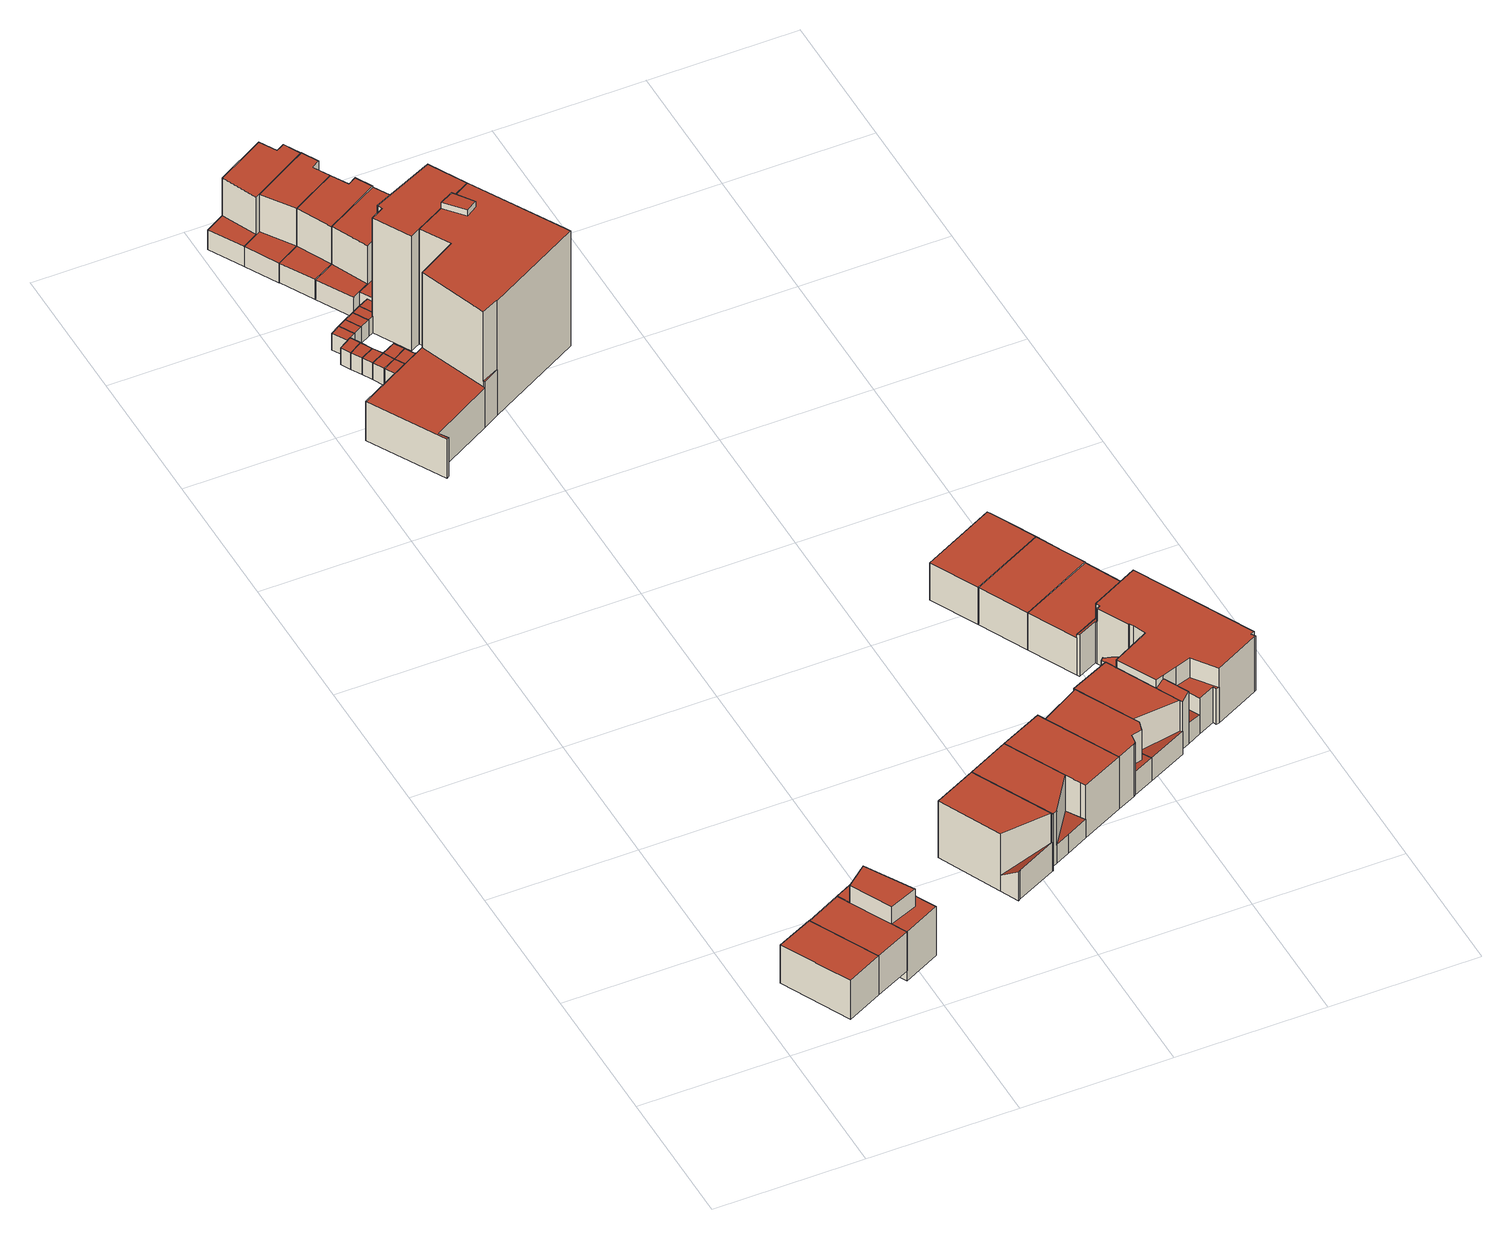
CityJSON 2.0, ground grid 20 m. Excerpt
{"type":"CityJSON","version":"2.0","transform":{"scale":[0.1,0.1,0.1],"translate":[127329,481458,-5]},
"CityObjects":{
"building1":{"type":"Building","attributes":{"b3_dak_type":"multiple horizontal","b3_h_dak_50p":3.63,"b3_h_dak_70p":3.67,"b3_h_dak_max":3.88,"b3_h_dak_min":-2.33,"b3_h_maaiveld":-2.42,"b3_kas_warenhuis":false,"b3_mutatie_ahn3_ahn4":false,"b3_reconstructie_onvolledig":false,"b3_rmse_lod12":0.805,"b3_rmse_lod13":0.805,"b3_rmse_lod22":0.791,"b3_val3dity_lod12":"[]","b3_val3dity_lod13":"[]","b3_val3dity_lod22":"[]","b3_volume_lod12":336.66,"b3_volume_lod13":336.66,"b3_volume_lod22":335.29,"geconstateerd":false,"oorspronkelijkbouwjaar":2007,"status":"Pand in gebruik"},"children":["building1-1"]},
"building1-1":{"type":"BuildingPart","parents":["building1"],"geometry":[{"type":"Solid","lod":"2.2","boundaries":[[[[0,1,2,3]],[[4,1,0,5]],[[6,2,1,4]],[[5,0,3,7]],[[7,3,2,6]],[[7,6,4,5]]]],"semantics":{"surfaces":[{"type":"GroundSurface"},{"type":"WallSurface","on_footprint_edge":true},{"type":"RoofSurface"}],"values":[[0,1,1,1,1,2]]}}]},
"building2":{"type":"Building","attributes":{"b3_dak_type":"multiple horizontal","b3_h_dak_50p":3.65,"b3_h_dak_70p":3.68,"b3_h_dak_max":6.61,"b3_h_dak_min":3.41,"b3_h_maaiveld":-2.43,"b3_kas_warenhuis":false,"b3_mutatie_ahn3_ahn4":false,"b3_reconstructie_onvolledig":false,"b3_rmse_lod12":0.596,"b3_rmse_lod13":0.596,"b3_rmse_lod22":0.6,"b3_val3dity_lod12":"[]","b3_val3dity_lod13":"[]","b3_val3dity_lod22":"[]","b3_volume_lod12":336.49,"b3_volume_lod13":336.49,"b3_volume_lod22":334.8,"geconstateerd":false,"oorspronkelijkbouwjaar":2007,"status":"Pand in gebruik"},"children":["building2-1"]},
"building2-1":{"type":"BuildingPart","parents":["building2"],"geometry":[{"type":"Solid","lod":"2.2","boundaries":[[[[1,8,9,2]],[[10,8,1,11]],[[12,9,8,10]],[[11,1,2,6]],[[6,2,9,12]],[[6,12,10,11]]]],"semantics":{"surfaces":[{"type":"GroundSurface"},{"type":"WallSurface","on_footprint_edge":true},{"type":"RoofSurface"}],"values":[[0,1,1,1,1,2]]}}]},
"building3":{"type":"Building","attributes":{"b3_dak_type":"multiple horizontal","b3_h_dak_50p":6.31,"b3_h_dak_70p":6.35,"b3_h_dak_max":6.6,"b3_h_dak_min":3.41,"b3_h_maaiveld":-4.02,"b3_kas_warenhuis":false,"b3_mutatie_ahn3_ahn4":false,"b3_reconstructie_onvolledig":false,"b3_rmse_lod12":1.86,"b3_rmse_lod13":1.86,"b3_rmse_lod22":0.0788,"b3_val3dity_lod12":"[]","b3_val3dity_lod13":"[]","b3_val3dity_lod22":"[]","b3_volume_lod12":599.26,"b3_volume_lod13":599.26,"b3_volume_lod22":514.57,"geconstateerd":false,"oorspronkelijkbouwjaar":2007,"status":"Pand in gebruik"},"children":["building3-1"]},
"building3-1":{"type":"BuildingPart","parents":["building3"],"geometry":[{"type":"Solid","lod":"2.2","boundaries":[[[[13,14,15,16,17,18,19]],[[20,19,18,21]],[[10,17,16,22]],[[23,24,22,25]],[[21,18,17,10]],[[12,14,13,26]],[[26,13,19,20]],[[27,15,14,12]],[[28,27,29,30]],[[25,22,16,15,27,28]],[[30,29,24,23]],[[30,23,25,28]],[[24,29,27,12,26,20,21,10,22]]]],"semantics":{"surfaces":[{"type":"GroundSurface"},{"type":"WallSurface","on_footprint_edge":true},{"type":"WallSurface","on_footprint_edge":false},{"type":"RoofSurface"}],"values":[[0,1,1,2,1,1,1,1,2,1,2,3,3]]}}]},
"building4":{"type":"Building","attributes":{"b3_dak_type":"slanted","b3_h_dak_50p":4.99,"b3_h_dak_70p":5.01,"b3_h_dak_max":5.5,"b3_h_dak_min":-0.46,"b3_h_maaiveld":-3.94,"b3_kas_warenhuis":false,"b3_mutatie_ahn3_ahn4":false,"b3_reconstructie_onvolledig":false,"b3_rmse_lod12":1.08,"b3_rmse_lod13":1.08,"b3_rmse_lod22":0.38,"b3_val3dity_lod12":"[]","b3_val3dity_lod13":"[]","b3_val3dity_lod22":"[]","b3_volume_lod12":692.48,"b3_volume_lod13":692.39,"b3_volume_lod22":641.88,"geconstateerd":false,"oorspronkelijkbouwjaar":2004,"status":"Pand in gebruik"},"children":["building4-1"]},
"building4-1":{"type":"BuildingPart","parents":["building4"],"geometry":[{"type":"Solid","lod":"2.2","boundaries":[[[[31,32,33,34,35,36,37]],[[38,31,37,39]],[[40,33,32,41]],[[42,43,41,44]],[[39,37,36,45]],[[45,36,35,46,47]],[[48,34,33,40]],[[46,35,34,48]],[[47,46,43,42]],[[44,41,32,31,38]],[[43,46,48,40,41]],[[44,38,39,45,47,42]]]],"semantics":{"surfaces":[{"type":"GroundSurface"},{"type":"WallSurface","on_footprint_edge":true},{"type":"WallSurface","on_footprint_edge":false},{"type":"RoofSurface"}],"values":[[0,1,1,2,1,1,1,1,2,1,3,3]]}}]},
"building5":{"type":"Building","attributes":{"b3_dak_type":"multiple horizontal","b3_h_dak_50p":0.2,"b3_h_dak_70p":0.22,"b3_h_dak_max":0.28,"b3_h_dak_min":0.16,"b3_h_maaiveld":-2.4,"b3_kas_warenhuis":false,"b3_mutatie_ahn3_ahn4":false,"b3_reconstructie_onvolledig":false,"b3_rmse_lod12":0.0307,"b3_rmse_lod13":0.0307,"b3_rmse_lod22":0.0278,"b3_val3dity_lod12":"[]","b3_val3dity_lod13":"[]","b3_val3dity_lod22":"[]","b3_volume_lod12":8.34,"b3_volume_lod13":8.34,"b3_volume_lod22":8.3,"geconstateerd":false,"oorspronkelijkbouwjaar":2006,"status":"Pand in gebruik"},"children":["building5-1"]},
"building5-1":{"type":"BuildingPart","parents":["building5"],"geometry":[{"type":"Solid","lod":"2.2","boundaries":[[[[49,50,51,52]],[[53,50,49,54]],[[55,51,50,53]],[[54,49,52,56]],[[56,52,51,55]],[[56,55,53,54]]]],"semantics":{"surfaces":[{"type":"GroundSurface"},{"type":"WallSurface","on_footprint_edge":true},{"type":"RoofSurface"}],"values":[[0,1,1,1,1,2]]}}]},
"building6":{"type":"Building","attributes":{"b3_dak_type":"multiple horizontal","b3_h_dak_50p":0.19,"b3_h_dak_70p":0.21,"b3_h_dak_max":0.28,"b3_h_dak_min":0.14,"b3_h_maaiveld":-2.4,"b3_kas_warenhuis":false,"b3_mutatie_ahn3_ahn4":false,"b3_reconstructie_onvolledig":false,"b3_rmse_lod12":0.0347,"b3_rmse_lod13":0.0347,"b3_rmse_lod22":0.0327,"b3_val3dity_lod12":"[]","b3_val3dity_lod13":"[]","b3_val3dity_lod22":"[]","b3_volume_lod12":8.99,"b3_volume_lod13":8.99,"b3_volume_lod22":8.98,"geconstateerd":false,"oorspronkelijkbouwjaar":2006,"status":"Pand in gebruik"},"children":["building6-1"]},
"building6-1":{"type":"BuildingPart","parents":["building6"],"geometry":[{"type":"Solid","lod":"2.2","boundaries":[[[[52,51,57,58]],[[55,51,52,56]],[[59,57,51,55]],[[56,52,58,60]],[[60,58,57,59]],[[60,59,55,56]]]],"semantics":{"surfaces":[{"type":"GroundSurface"},{"type":"WallSurface","on_footprint_edge":true},{"type":"RoofSurface"}],"values":[[0,1,1,1,1,2]]}}]},
"building7":{"type":"Building","attributes":{"b3_dak_type":"multiple horizontal","b3_h_dak_50p":0.2,"b3_h_dak_70p":0.22,"b3_h_dak_max":0.27,"b3_h_dak_min":0.16,"b3_h_maaiveld":-2.4,"b3_kas_warenhuis":false,"b3_mutatie_ahn3_ahn4":false,"b3_reconstructie_onvolledig":false,"b3_rmse_lod12":0.0287,"b3_rmse_lod13":0.0287,"b3_rmse_lod22":0.0275,"b3_val3dity_lod12":"[]","b3_val3dity_lod13":"[]","b3_val3dity_lod22":"[]","b3_volume_lod12":8.38,"b3_volume_lod13":8.38,"b3_volume_lod22":8.36,"geconstateerd":false,"oorspronkelijkbouwjaar":2006,"status":"Pand in gebruik"},"children":["building7-1"]},
"building7-1":{"type":"BuildingPart","parents":["building7"],"geometry":[{"type":"Solid","lod":"2.2","boundaries":[[[[61,58,57,62]],[[60,58,61,63]],[[63,61,62,64]],[[59,57,58,60]],[[64,62,57,59]],[[64,59,60,63]]]],"semantics":{"surfaces":[{"type":"GroundSurface"},{"type":"WallSurface","on_footprint_edge":true},{"type":"RoofSurface"}],"values":[[0,1,1,1,1,2]]}}]},
"building8":{"type":"Building","attributes":{"b3_dak_type":"multiple horizontal","b3_h_dak_50p":0.19,"b3_h_dak_70p":0.2,"b3_h_dak_max":0.26,"b3_h_dak_min":0.14,"b3_h_maaiveld":-2.43,"b3_kas_warenhuis":false,"b3_mutatie_ahn3_ahn4":false,"b3_reconstructie_onvolledig":false,"b3_rmse_lod12":0.028,"b3_rmse_lod13":0.028,"b3_rmse_lod22":0.0252,"b3_val3dity_lod12":"[]","b3_val3dity_lod13":"[]","b3_val3dity_lod22":"[]","b3_volume_lod12":8.72,"b3_volume_lod13":8.72,"b3_volume_lod22":8.7,"geconstateerd":false,"oorspronkelijkbouwjaar":2006,"status":"Pand in gebruik"},"children":["building8-1"]},
"building8-1":{"type":"BuildingPart","parents":["building8"],"geometry":[{"type":"Solid","lod":"2.2","boundaries":[[[[65,66,67,68]],[[69,66,65,70]],[[71,67,66,69]],[[70,65,68,72]],[[72,68,67,71]],[[72,71,69,70]]]],"semantics":{"surfaces":[{"type":"GroundSurface"},{"type":"WallSurface","on_footprint_edge":true},{"type":"RoofSurface"}],"values":[[0,1,1,1,1,2]]}}]},
"building9":{"type":"Building","attributes":{"b3_dak_type":"multiple horizontal","b3_h_dak_50p":0.2,"b3_h_dak_70p":0.21,"b3_h_dak_max":0.27,"b3_h_dak_min":0.13,"b3_h_maaiveld":-2.37,"b3_kas_warenhuis":false,"b3_mutatie_ahn3_ahn4":false,"b3_reconstructie_onvolledig":false,"b3_rmse_lod12":0.0226,"b3_rmse_lod13":0.0226,"b3_rmse_lod22":0.0219,"b3_val3dity_lod12":"[]","b3_val3dity_lod13":"[]","b3_val3dity_lod22":"[]","b3_volume_lod12":9.1,"b3_volume_lod13":9.1,"b3_volume_lod22":9.08,"geconstateerd":false,"oorspronkelijkbouwjaar":2006,"status":"Pand in gebruik"},"children":["building9-1"]},
"building9-1":{"type":"BuildingPart","parents":["building9"],"geometry":[{"type":"Solid","lod":"2.2","boundaries":[[[[61,62,73,74]],[[64,62,61,63]],[[75,73,62,64]],[[63,61,74,76]],[[76,74,73,75]],[[76,75,64,63]]]],"semantics":{"surfaces":[{"type":"GroundSurface"},{"type":"WallSurface","on_footprint_edge":true},{"type":"RoofSurface"}],"values":[[0,1,1,1,1,2]]}}]},
"building10":{"type":"Building","attributes":{"b3_dak_type":"multiple horizontal","b3_h_dak_50p":0.2,"b3_h_dak_70p":0.21,"b3_h_dak_max":0.27,"b3_h_dak_min":0.14,"b3_h_maaiveld":-2.36,"b3_kas_warenhuis":false,"b3_mutatie_ahn3_ahn4":false,"b3_reconstructie_onvolledig":false,"b3_rmse_lod12":0.03,"b3_rmse_lod13":0.03,"b3_rmse_lod22":0.0235,"b3_val3dity_lod12":"[]","b3_val3dity_lod13":"[]","b3_val3dity_lod22":"[]","b3_volume_lod12":9.01,"b3_volume_lod13":9.01,"b3_volume_lod22":9.01,"geconstateerd":false,"oorspronkelijkbouwjaar":2006,"status":"Pand in gebruik"},"children":["building10-1"]},
"building10-1":{"type":"BuildingPart","parents":["building10"],"geometry":[{"type":"Solid","lod":"2.2","boundaries":[[[[74,73,77,78]],[[75,73,74,76]],[[79,77,73,75]],[[76,74,78,80]],[[80,78,77,79]],[[80,79,75,76]]]],"semantics":{"surfaces":[{"type":"GroundSurface"},{"type":"WallSurface","on_footprint_edge":true},{"type":"RoofSurface"}],"values":[[0,1,1,1,1,2]]}}]},
"building11":{"type":"Building","attributes":{"b3_dak_type":"multiple horizontal","b3_h_dak_50p":0.19,"b3_h_dak_70p":0.2,"b3_h_dak_max":0.28,"b3_h_dak_min":0.14,"b3_h_maaiveld":-2.44,"b3_kas_warenhuis":false,"b3_mutatie_ahn3_ahn4":false,"b3_reconstructie_onvolledig":false,"b3_rmse_lod12":0.0287,"b3_rmse_lod13":0.0287,"b3_rmse_lod22":0.0265,"b3_val3dity_lod12":"[]","b3_val3dity_lod13":"[]","b3_val3dity_lod22":"[]","b3_volume_lod12":8.66,"b3_volume_lod13":8.66,"b3_volume_lod22":8.64,"geconstateerd":false,"oorspronkelijkbouwjaar":2006,"status":"Pand in gebruik"},"children":["building11-1"]},
"building11-1":{"type":"BuildingPart","parents":["building11"],"geometry":[{"type":"Solid","lod":"2.2","boundaries":[[[[81,67,66,82]],[[71,67,81,83]],[[83,81,82,84]],[[69,66,67,71]],[[84,82,66,69]],[[84,69,71,83]]]],"semantics":{"surfaces":[{"type":"GroundSurface"},{"type":"WallSurface","on_footprint_edge":true},{"type":"RoofSurface"}],"values":[[0,1,1,1,1,2]]}}]},
"building12":{"type":"Building","attributes":{"b3_dak_type":"slanted","b3_h_dak_50p":4.99,"b3_h_dak_70p":5.01,"b3_h_dak_max":5.53,"b3_h_dak_min":-3.4,"b3_h_maaiveld":-3.21,"b3_kas_warenhuis":false,"b3_mutatie_ahn3_ahn4":false,"b3_reconstructie_onvolledig":false,"b3_rmse_lod12":1.65,"b3_rmse_lod13":1.64,"b3_rmse_lod22":0.996,"b3_val3dity_lod12":"[]","b3_val3dity_lod13":"[]","b3_val3dity_lod22":"[]","b3_volume_lod12":622.36,"b3_volume_lod13":622.14,"b3_volume_lod22":576.29,"geconstateerd":false,"oorspronkelijkbouwjaar":2004,"status":"Pand in gebruik"},"children":["building12-1"]},
"building12-1":{"type":"BuildingPart","parents":["building12"],"geometry":[{"type":"Solid","lod":"2.2","boundaries":[[[[85,86,87,88,89,90,91]],[[92,93,87,86,94]],[[95,88,87,93]],[[39,85,91,38]],[[38,91,90,96,97]],[[97,96,93,92]],[[96,90,89,98]],[[94,86,85,39]],[[98,89,88,95]],[[94,39,38,97,92]],[[98,95,93,96]]]],"semantics":{"surfaces":[{"type":"GroundSurface"},{"type":"WallSurface","on_footprint_edge":true},{"type":"WallSurface","on_footprint_edge":false},{"type":"RoofSurface"}],"values":[[0,1,1,1,1,2,1,1,1,3,3]]}}]},
"building13":{"type":"Building","attributes":{"b3_dak_type":"multiple horizontal","b3_h_dak_50p":0.19,"b3_h_dak_70p":0.2,"b3_h_dak_max":0.28,"b3_h_dak_min":0.14,"b3_h_maaiveld":-2.37,"b3_kas_warenhuis":false,"b3_mutatie_ahn3_ahn4":false,"b3_reconstructie_onvolledig":false,"b3_rmse_lod12":0.0266,"b3_rmse_lod13":0.0266,"b3_rmse_lod22":0.024,"b3_val3dity_lod12":"[]","b3_val3dity_lod13":"[]","b3_val3dity_lod22":"[]","b3_volume_lod12":9.01,"b3_volume_lod13":9.01,"b3_volume_lod22":8.99,"geconstateerd":false,"oorspronkelijkbouwjaar":2006,"status":"Pand in gebruik"},"children":["building13-1"]},
"building13-1":{"type":"BuildingPart","parents":["building13"],"geometry":[{"type":"Solid","lod":"2.2","boundaries":[[[[99,73,62,100]],[[75,73,99,101]],[[101,99,100,102]],[[64,62,73,75]],[[102,100,62,64]],[[102,64,75,101]]]],"semantics":{"surfaces":[{"type":"GroundSurface"},{"type":"WallSurface","on_footprint_edge":true},{"type":"RoofSurface"}],"values":[[0,1,1,1,1,2]]}}]},
"building14":{"type":"Building","attributes":{"b3_dak_type":"multiple horizontal","b3_h_dak_50p":0.19,"b3_h_dak_70p":0.21,"b3_h_dak_max":0.27,"b3_h_dak_min":0.15,"b3_h_maaiveld":-2.36,"b3_kas_warenhuis":false,"b3_mutatie_ahn3_ahn4":false,"b3_reconstructie_onvolledig":false,"b3_rmse_lod12":0.0295,"b3_rmse_lod13":0.0295,"b3_rmse_lod22":0.0226,"b3_val3dity_lod12":"[]","b3_val3dity_lod13":"[]","b3_val3dity_lod22":"[]","b3_volume_lod12":9.24,"b3_volume_lod13":9.24,"b3_volume_lod22":9.22,"geconstateerd":false,"oorspronkelijkbouwjaar":2006,"status":"Pand in gebruik"},"children":["building14-1"]},
"building14-1":{"type":"BuildingPart","parents":["building14"],"geometry":[{"type":"Solid","lod":"2.2","boundaries":[[[[73,99,103,77]],[[101,99,73,75]],[[104,103,99,101]],[[75,73,77,79]],[[79,77,103,104]],[[79,104,101,75]]]],"semantics":{"surfaces":[{"type":"GroundSurface"},{"type":"WallSurface","on_footprint_edge":true},{"type":"RoofSurface"}],"values":[[0,1,1,1,1,2]]}}]},
"building15":{"type":"Building","attributes":{"b3_dak_type":"multiple horizontal","b3_h_dak_50p":0.19,"b3_h_dak_70p":0.2,"b3_h_dak_max":0.27,"b3_h_dak_min":0.14,"b3_h_maaiveld":-2.43,"b3_kas_warenhuis":false,"b3_mutatie_ahn3_ahn4":false,"b3_reconstructie_onvolledig":false,"b3_rmse_lod12":0.0276,"b3_rmse_lod13":0.0276,"b3_rmse_lod22":0.0264,"b3_val3dity_lod12":"[]","b3_val3dity_lod13":"[]","b3_val3dity_lod22":"[]","b3_volume_lod12":8.74,"b3_volume_lod13":8.74,"b3_volume_lod22":8.74,"geconstateerd":false,"oorspronkelijkbouwjaar":2006,"status":"Pand in gebruik"},"children":["building15-1"]},
"building15-1":{"type":"BuildingPart","parents":["building15"],"geometry":[{"type":"Solid","lod":"2.2","boundaries":[[[[105,81,82,106]],[[83,81,105,107]],[[107,105,106,108]],[[84,82,81,83]],[[108,106,82,84]],[[108,84,83,107]]]],"semantics":{"surfaces":[{"type":"GroundSurface"},{"type":"WallSurface","on_footprint_edge":true},{"type":"RoofSurface"}],"values":[[0,1,1,1,1,2]]}}]},
"building16":{"type":"Building","attributes":{"b3_dak_type":"multiple horizontal","b3_h_dak_50p":0.19,"b3_h_dak_70p":0.2,"b3_h_dak_max":0.29,"b3_h_dak_min":0.13,"b3_h_maaiveld":-2.43,"b3_kas_warenhuis":false,"b3_mutatie_ahn3_ahn4":false,"b3_reconstructie_onvolledig":false,"b3_rmse_lod12":0.0311,"b3_rmse_lod13":0.0311,"b3_rmse_lod22":0.0291,"b3_val3dity_lod12":"[]","b3_val3dity_lod13":"[]","b3_val3dity_lod22":"[]","b3_volume_lod12":8.64,"b3_volume_lod13":8.64,"b3_volume_lod22":8.61,"geconstateerd":false,"oorspronkelijkbouwjaar":2006,"status":"Pand in gebruik"},"children":["building16-1"]},
"building16-1":{"type":"BuildingPart","parents":["building16"],"geometry":[{"type":"Solid","lod":"2.2","boundaries":[[[[106,109,110,111,112,105]],[[113,109,106,108]],[[107,105,112,114]],[[114,112,111,115]],[[115,111,110,116]],[[116,110,109,113]],[[108,106,105,107]],[[108,107,114,115,116,113]]]],"semantics":{"surfaces":[{"type":"GroundSurface"},{"type":"WallSurface","on_footprint_edge":true},{"type":"RoofSurface"}],"values":[[0,1,1,1,1,1,1,2]]}}]},
"building17":{"type":"Building","attributes":{"b3_dak_type":"multiple horizontal","b3_h_dak_50p":0.2,"b3_h_dak_70p":0.21,"b3_h_dak_max":0.31,"b3_h_dak_min":0.14,"b3_h_maaiveld":-2.43,"b3_kas_warenhuis":false,"b3_mutatie_ahn3_ahn4":false,"b3_reconstructie_onvolledig":false,"b3_rmse_lod12":0.0303,"b3_rmse_lod13":0.0303,"b3_rmse_lod22":0.028,"b3_val3dity_lod12":"[]","b3_val3dity_lod13":"[]","b3_val3dity_lod22":"[]","b3_volume_lod12":9.1,"b3_volume_lod13":9.1,"b3_volume_lod22":9.09,"geconstateerd":false,"oorspronkelijkbouwjaar":2006,"status":"Pand in gebruik"},"children":["building17-1"]},
"building17-1":{"type":"BuildingPart","parents":["building17"],"geometry":[{"type":"Solid","lod":"2.2","boundaries":[[[[109,117,118,110]],[[119,117,109,113]],[[120,118,117,119]],[[113,109,110,116]],[[116,110,118,120]],[[116,120,119,113]]]],"semantics":{"surfaces":[{"type":"GroundSurface"},{"type":"WallSurface","on_footprint_edge":true},{"type":"RoofSurface"}],"values":[[0,1,1,1,1,2]]}}]},
"building18":{"type":"Building","attributes":{"b3_dak_type":"multiple horizontal","b3_h_dak_50p":15.54,"b3_h_dak_70p":15.56,"b3_h_dak_max":16.71,"b3_h_dak_min":3.65,"b3_h_maaiveld":-2.43,"b3_kas_warenhuis":false,"b3_mutatie_ahn3_ahn4":false,"b3_reconstructie_onvolledig":false,"b3_rmse_lod12":6.94,"b3_rmse_lod13":0.689,"b3_rmse_lod22":0.639,"b3_val3dity_lod12":"[]","b3_val3dity_lod13":"[]","b3_val3dity_lod22":"[]","b3_volume_lod12":5747.22,"b3_volume_lod13":4469.5,"b3_volume_lod22":4470.08,"geconstateerd":false,"oorspronkelijkbouwjaar":2006,"status":"Pand in gebruik"},"children":["building18-1"]},
"building18-1":{"type":"BuildingPart","parents":["building18"],"geometry":[{"type":"Solid","lod":"2.2","boundaries":[[[[121,122,123,124,125,126,127,128,129,130,131,132,133,134]],[[135,136,133,132,137]],[[138,127,126,139]],[[140,138,141,142]],[[143,130,129,144]],[[145,122,121,146]],[[146,121,134,147]],[[148,123,122,145]],[[149,137,132,131,150]],[[147,134,133,136]],[[142,141,151,152]],[[152,151,153,154]],[[150,131,130,143]],[[139,126,125,155]],[[154,153,128,127,138,140]],[[144,129,128,153]],[[155,125,124,156,157]],[[158,159,137,149]],[[160,161,159,158]],[[156,124,123,148]],[[157,156,162,161,160]],[[161,162,136,135]],[[154,140,142,152]],[[157,160,158,149,150,143,144,153,151,141,138,139,155]],[[161,135,137,159]],[[136,162,156,148,145,146,147]]]],"semantics":{"surfaces":[{"type":"GroundSurface"},{"type":"WallSurface","on_footprint_edge":true},{"type":"WallSurface","on_footprint_edge":false},{"type":"RoofSurface"}],"values":[[0,1,1,2,1,1,1,1,1,1,2,2,1,1,1,1,1,2,2,1,2,2,3,3,3,3]]}}]},
"building19":{"type":"Building","attributes":{"b3_dak_type":"slanted","b3_h_dak_50p":6.61,"b3_h_dak_70p":6.64,"b3_h_dak_max":7,"b3_h_dak_min":0.38,"b3_h_maaiveld":-2.47,"b3_kas_warenhuis":false,"b3_mutatie_ahn3_ahn4":false,"b3_reconstructie_onvolledig":false,"b3_rmse_lod12":3.43,"b3_rmse_lod13":1.08,"b3_rmse_lod22":1.1,"b3_val3dity_lod12":"[]","b3_val3dity_lod13":"[]","b3_val3dity_lod22":"[]","b3_volume_lod12":514.8,"b3_volume_lod13":432.38,"b3_volume_lod22":431.51,"geconstateerd":false,"oorspronkelijkbouwjaar":2007,"status":"Pand in gebruik"},"children":["building19-1"]},
"building19-1":{"type":"BuildingPart","parents":["building19"],"geometry":[{"type":"Solid","lod":"2.2","boundaries":[[[[163,164,165,166,167,168,169,170]],[[171,172,173,174]],[[172,163,170,175]],[[176,166,165,177]],[[178,167,166,176]],[[174,173,168,167,178]],[[177,165,164,179]],[[175,170,169,180]],[[180,169,168,173]],[[179,164,163,172,171]],[[180,173,172,175]],[[179,171,174,178,176,177]]]],"semantics":{"surfaces":[{"type":"GroundSurface"},{"type":"WallSurface","on_footprint_edge":false},{"type":"WallSurface","on_footprint_edge":true},{"type":"RoofSurface"}],"values":[[0,1,2,2,2,2,2,2,2,2,3,3]]}}]},
"building20":{"type":"Building","attributes":{"b3_dak_type":"slanted","b3_h_dak_50p":6.61,"b3_h_dak_70p":6.65,"b3_h_dak_max":7.02,"b3_h_dak_min":0.62,"b3_h_maaiveld":-2.47,"b3_kas_warenhuis":false,"b3_mutatie_ahn3_ahn4":false,"b3_reconstructie_onvolledig":false,"b3_rmse_lod12":3.34,"b3_rmse_lod13":1.01,"b3_rmse_lod22":1.03,"b3_val3dity_lod12":"[]","b3_val3dity_lod13":"[]","b3_val3dity_lod22":"[]","b3_volume_lod12":511,"b3_volume_lod13":410.69,"b3_volume_lod22":410.04,"geconstateerd":false,"oorspronkelijkbouwjaar":2007,"status":"Pand in gebruik"},"children":["building20-1"]},
"building20-1":{"type":"BuildingPart","parents":["building20"],"geometry":[{"type":"Solid","lod":"2.2","boundaries":[[[[181,167,182,183,184,185,186,169]],[[187,183,182,188]],[[189,184,183,187]],[[190,167,181,191,192]],[[188,182,167,190]],[[192,191,193,194]],[[195,186,185,193]],[[180,169,186,195]],[[194,193,185,184,189]],[[191,181,169,180]],[[194,189,187,188,190,192]],[[191,180,195,193]]]],"semantics":{"surfaces":[{"type":"GroundSurface"},{"type":"WallSurface","on_footprint_edge":true},{"type":"WallSurface","on_footprint_edge":false},{"type":"RoofSurface"}],"values":[[0,1,1,1,1,2,1,1,1,1,3,3]]}}]},
"building21":{"type":"Building","attributes":{"b3_dak_type":"slanted","b3_h_dak_50p":4.97,"b3_h_dak_70p":4.99,"b3_h_dak_max":5.52,"b3_h_dak_min":-3.4,"b3_h_maaiveld":-3.21,"b3_kas_warenhuis":false,"b3_mutatie_ahn3_ahn4":false,"b3_reconstructie_onvolledig":false,"b3_rmse_lod12":1.54,"b3_rmse_lod13":1.54,"b3_rmse_lod22":1.54,"b3_val3dity_lod12":"[]","b3_val3dity_lod13":"[]","b3_val3dity_lod22":"[]","b3_volume_lod12":620.2,"b3_volume_lod13":620.2,"b3_volume_lod22":619.81,"geconstateerd":false,"oorspronkelijkbouwjaar":2004,"status":"Pand in gebruik"},"children":["building21-1"]},
"building21-1":{"type":"BuildingPart","parents":["building21"],"geometry":[{"type":"Solid","lod":"2.2","boundaries":[[[[196,197,88,198,86]],[[199,88,197,200]],[[201,198,88,199]],[[202,196,86,94]],[[94,86,198,201]],[[200,197,196,202]],[[200,202,94,201,199]]]],"semantics":{"surfaces":[{"type":"GroundSurface"},{"type":"WallSurface","on_footprint_edge":true},{"type":"RoofSurface"}],"values":[[0,1,1,1,1,1,2]]}}]},
"building22":{"type":"Building","attributes":{"b3_dak_type":"slanted","b3_h_dak_50p":6.6,"b3_h_dak_70p":6.64,"b3_h_dak_max":6.99,"b3_h_dak_min":0.6,"b3_h_maaiveld":-2.44,"b3_kas_warenhuis":false,"b3_mutatie_ahn3_ahn4":false,"b3_reconstructie_onvolledig":false,"b3_rmse_lod12":3.34,"b3_rmse_lod13":1.02,"b3_rmse_lod22":1.03,"b3_val3dity_lod12":"[]","b3_val3dity_lod13":"[]","b3_val3dity_lod22":"[]","b3_volume_lod12":511.44,"b3_volume_lod13":407.97,"b3_volume_lod22":407.68,"geconstateerd":false,"oorspronkelijkbouwjaar":2007,"status":"Pand in gebruik"},"children":["building22-1"]},
"building22-1":{"type":"BuildingPart","parents":["building22"],"geometry":[{"type":"Solid","lod":"2.2","boundaries":[[[[203,204,205,206,207,208,209,210]],[[194,193,211,212]],[[193,207,206,195]],[[213,210,209,214]],[[215,203,210,213]],[[214,209,208,189]],[[189,208,207,193,194]],[[212,211,204,203,215]],[[216,205,204,211]],[[195,206,205,216]],[[212,215,213,214,189,194]],[[195,216,211,193]]]],"semantics":{"surfaces":[{"type":"GroundSurface"},{"type":"WallSurface","on_footprint_edge":false},{"type":"WallSurface","on_footprint_edge":true},{"type":"RoofSurface"}],"values":[[0,1,2,2,2,2,2,2,2,2,3,3]]}}]},
"building23":{"type":"Building","attributes":{"b3_dak_type":"multiple horizontal","b3_h_dak_50p":6.61,"b3_h_dak_70p":6.64,"b3_h_dak_max":7.01,"b3_h_dak_min":0.62,"b3_h_maaiveld":-2.44,"b3_kas_warenhuis":false,"b3_mutatie_ahn3_ahn4":false,"b3_reconstructie_onvolledig":false,"b3_rmse_lod12":3.41,"b3_rmse_lod13":1,"b3_rmse_lod22":1,"b3_val3dity_lod12":"[]","b3_val3dity_lod13":"[]","b3_val3dity_lod22":"[]","b3_volume_lod12":534.1,"b3_volume_lod13":436.35,"b3_volume_lod22":436.62,"geconstateerd":false,"oorspronkelijkbouwjaar":2007,"status":"Pand in gebruik"},"children":["building23-1"]},
"building23-1":{"type":"BuildingPart","parents":["building23"],"geometry":[{"type":"Solid","lod":"2.2","boundaries":[[[[217,218,205,204,203,219,220,221]],[[211,204,205,222]],[[223,203,204,211,224]],[[224,211,225,226]],[[227,220,219,228]],[[228,219,203,223]],[[222,205,218,229]],[[230,221,220,227]],[[226,225,217,221,230]],[[229,218,217,225]],[[226,230,227,228,223,224]],[[229,225,211,222]]]],"semantics":{"surfaces":[{"type":"GroundSurface"},{"type":"WallSurface","on_footprint_edge":true},{"type":"WallSurface","on_footprint_edge":false},{"type":"RoofSurface"}],"values":[[0,1,1,2,1,1,1,1,1,1,3,3]]}}]},
"building24":{"type":"Building","attributes":{"b3_dak_type":"multiple horizontal","b3_h_dak_50p":15.53,"b3_h_dak_70p":15.56,"b3_h_dak_max":16.61,"b3_h_dak_min":0.6,"b3_h_maaiveld":-2.42,"b3_kas_warenhuis":false,"b3_mutatie_ahn3_ahn4":false,"b3_reconstructie_onvolledig":false,"b3_rmse_lod12":8.21,"b3_rmse_lod13":1.13,"b3_rmse_lod22":1.13,"b3_val3dity_lod12":"[]","b3_val3dity_lod13":"[]","b3_val3dity_lod22":"[]","b3_volume_lod12":1709.97,"b3_volume_lod13":1303.14,"b3_volume_lod22":1301.49,"geconstateerd":false,"oorspronkelijkbouwjaar":2006,"status":"Pand in gebruik"},"children":["building24-1"]},
"building24-1":{"type":"BuildingPart","parents":["building24"],"geometry":[{"type":"Solid","lod":"2.2","boundaries":[[[[129,231,111,118,232,233,221,234]],[[235,231,129,144]],[[236,237,238,239]],[[237,234,221,240]],[[240,221,233,241]],[[242,118,111,243]],[[239,238,232,118,242]],[[243,111,231,235]],[[144,129,234,236]],[[241,233,232,238]],[[234,237,236]],[[241,238,237,240]],[[236,239,242,243,235,144]]]],"semantics":{"surfaces":[{"type":"GroundSurface"},{"type":"WallSurface","on_footprint_edge":true},{"type":"WallSurface","on_footprint_edge":false},{"type":"RoofSurface"}],"values":[[0,1,2,1,1,1,1,1,1,1,1,3,3]]}}]},
"building25":{"type":"Building","attributes":{"b3_dak_type":"slanted","b3_h_dak_50p":4.97,"b3_h_dak_70p":4.98,"b3_h_dak_max":5.44,"b3_h_dak_min":-3.4,"b3_h_maaiveld":-3.19,"b3_kas_warenhuis":false,"b3_mutatie_ahn3_ahn4":false,"b3_reconstructie_onvolledig":false,"b3_rmse_lod12":1.81,"b3_rmse_lod13":1.35,"b3_rmse_lod22":0.941,"b3_val3dity_lod12":"[]","b3_val3dity_lod13":"[]","b3_val3dity_lod22":"[]","b3_volume_lod12":617.8,"b3_volume_lod13":604.12,"b3_volume_lod22":590.05,"geconstateerd":false,"oorspronkelijkbouwjaar":2004,"status":"Pand in gebruik"},"children":["building25-1"]},
"building25-1":{"type":"BuildingPart","parents":["building25"],"geometry":[{"type":"Solid","lod":"2.2","boundaries":[[[[196,244,245,246,247,248,249,197,250]],[[251,245,244,252]],[[253,254,246,245,251,255]],[[256,248,247,257]],[[255,251,258,259]],[[260,196,250,258]],[[261,249,248,256,262]],[[252,244,196,260]],[[200,197,249,261]],[[259,258,250,197,200]],[[262,256,263,264]],[[264,263,265,266]],[[266,265,254,253]],[[257,247,246,254]],[[252,260,258,251]],[[266,253,255,259,200,261,262,264]],[[257,254,265,263,256]]]],"semantics":{"surfaces":[{"type":"GroundSurface"},{"type":"WallSurface","on_footprint_edge":true},{"type":"WallSurface","on_footprint_edge":false},{"type":"RoofSurface"}],"values":[[0,1,1,1,2,1,1,1,1,1,2,2,2,1,3,3,3]]}}]},
"building26":{"type":"Building","attributes":{"b3_dak_type":"slanted","b3_h_dak_50p":4.98,"b3_h_dak_70p":5,"b3_h_dak_max":5.46,"b3_h_dak_min":-3.44,"b3_h_maaiveld":-3.19,"b3_kas_warenhuis":false,"b3_mutatie_ahn3_ahn4":false,"b3_reconstructie_onvolledig":false,"b3_rmse_lod12":1.89,"b3_rmse_lod13":1.88,"b3_rmse_lod22":0.973,"b3_val3dity_lod12":"[]","b3_val3dity_lod13":"[]","b3_val3dity_lod22":"[]","b3_volume_lod12":580.01,"b3_volume_lod13":579.87,"b3_volume_lod22":526.38,"geconstateerd":false,"oorspronkelijkbouwjaar":2004,"status":"Pand in gebruik"},"children":["building26-1"]},
"building26-1":{"type":"BuildingPart","parents":["building26"],"geometry":[{"type":"Solid","lod":"2.2","boundaries":[[[[267,268,269,247,270,271,272,244,273]],[[257,247,269,274]],[[274,269,268,275]],[[276,270,247,257]],[[277,271,270,276]],[[278,277,275,279]],[[280,281,282,283]],[[281,267,273,284]],[[284,273,244,285]],[[283,282,272,271,277,278]],[[285,244,272,282]],[[279,275,268,267,281,280]],[[275,277,276,257,274]],[[285,282,281,284]],[[279,280,283,278]]]],"semantics":{"surfaces":[{"type":"GroundSurface"},{"type":"WallSurface","on_footprint_edge":true},{"type":"WallSurface","on_footprint_edge":false},{"type":"RoofSurface"}],"values":[[0,1,1,1,1,2,2,1,1,1,1,1,3,3,3]]}}]},
"building27":{"type":"Building","attributes":{"b3_dak_type":"multiple horizontal","b3_h_dak_50p":3.41,"b3_h_dak_70p":3.43,"b3_h_dak_max":4.07,"b3_h_dak_min":3.33,"b3_h_maaiveld":-2.44,"b3_kas_warenhuis":false,"b3_mutatie_ahn3_ahn4":false,"b3_reconstructie_onvolledig":false,"b3_rmse_lod12":0.142,"b3_rmse_lod13":0.142,"b3_rmse_lod22":0.149,"b3_val3dity_lod12":"[]","b3_val3dity_lod13":"[]","b3_val3dity_lod22":"[]","b3_volume_lod12":465.79,"b3_volume_lod13":465.79,"b3_volume_lod22":464.2,"geconstateerd":false,"oorspronkelijkbouwjaar":2004,"status":"Pand in gebruik"},"children":["building27-1"]},
"building27-1":{"type":"BuildingPart","parents":["building27"],"geometry":[{"type":"Solid","lod":"2.2","boundaries":[[[[286,287,288,289,290,291]],[[292,287,286,293]],[[293,286,291,294]],[[294,291,290,295]],[[295,290,289,296]],[[297,288,287,292]],[[296,289,288,297]],[[296,297,292,293,294,295]]]],"semantics":{"surfaces":[{"type":"GroundSurface"},{"type":"WallSurface","on_footprint_edge":true},{"type":"RoofSurface"}],"values":[[0,1,1,1,1,1,1,2]]}}]},
"building28":{"type":"Building","attributes":{"b3_dak_type":"multiple horizontal","b3_h_dak_50p":3.41,"b3_h_dak_70p":3.43,"b3_h_dak_max":4.06,"b3_h_dak_min":3.33,"b3_h_maaiveld":-2.42,"b3_kas_warenhuis":false,"b3_mutatie_ahn3_ahn4":false,"b3_reconstructie_onvolledig":false,"b3_rmse_lod12":0.118,"b3_rmse_lod13":0.118,"b3_rmse_lod22":0.12,"b3_val3dity_lod12":"[]","b3_val3dity_lod13":"[]","b3_val3dity_lod22":"[]","b3_volume_lod12":463.96,"b3_volume_lod13":463.96,"b3_volume_lod22":462.48,"geconstateerd":false,"oorspronkelijkbouwjaar":2004,"status":"Pand in gebruik"},"children":["building28-1"]},
"building28-1":{"type":"BuildingPart","parents":["building28"],"geometry":[{"type":"Solid","lod":"2.2","boundaries":[[[[298,289,288,299,300]],[[296,289,298,301]],[[297,288,289,296]],[[302,299,288,297]],[[301,298,300,303]],[[303,300,299,302]],[[303,302,297,296,301]]]],"semantics":{"surfaces":[{"type":"GroundSurface"},{"type":"WallSurface","on_footprint_edge":true},{"type":"RoofSurface"}],"values":[[0,1,1,1,1,1,2]]}}]},
"building29":{"type":"Building","attributes":{"b3_dak_type":"multiple horizontal","b3_h_dak_50p":3.41,"b3_h_dak_70p":3.42,"b3_h_dak_max":4.07,"b3_h_dak_min":3.24,"b3_h_maaiveld":-2.41,"b3_kas_warenhuis":false,"b3_mutatie_ahn3_ahn4":false,"b3_reconstructie_onvolledig":false,"b3_rmse_lod12":0.101,"b3_rmse_lod13":0.101,"b3_rmse_lod22":0.107,"b3_val3dity_lod12":"[]","b3_val3dity_lod13":"[]","b3_val3dity_lod22":"[]","b3_volume_lod12":462.08,"b3_volume_lod13":462.08,"b3_volume_lod22":461.13,"geconstateerd":false,"oorspronkelijkbouwjaar":2004,"status":"Pand in gebruik"},"children":["building29-1"]},
"building29-1":{"type":"BuildingPart","parents":["building29"],"geometry":[{"type":"Solid","lod":"2.2","boundaries":[[[[304,298,300,305,306]],[[301,298,304,307]],[[308,300,298,301]],[[309,305,300,308]],[[307,304,306,310]],[[310,306,305,309]],[[310,309,308,301,307]]]],"semantics":{"surfaces":[{"type":"GroundSurface"},{"type":"WallSurface","on_footprint_edge":true},{"type":"RoofSurface"}],"values":[[0,1,1,1,1,1,2]]}}]},
"building30":{"type":"Building","attributes":{"b3_dak_type":"slanted","b3_h_dak_50p":6.2,"b3_h_dak_70p":6.22,"b3_h_dak_max":7.3,"b3_h_dak_min":-2.5,"b3_h_maaiveld":-2.42,"b3_kas_warenhuis":false,"b3_mutatie_ahn3_ahn4":false,"b3_reconstructie_onvolledig":false,"b3_rmse_lod12":1.82,"b3_rmse_lod13":0.82,"b3_rmse_lod22":0.557,"b3_val3dity_lod12":"[]","b3_val3dity_lod13":"[]","b3_val3dity_lod22":"[306]","b3_volume_lod12":1855.68,"b3_volume_lod13":1760.68,"b3_volume_lod22":1726.11,"geconstateerd":false,"oorspronkelijkbouwjaar":2004,"status":"Pand in gebruik"},"children":["building30-1"]},
"building30-1":{"type":"BuildingPart","parents":["building30"],"geometry":[{"type":"Solid","lod":"2.2","boundaries":[[[[311,312,313,314,315,316,317,318,319,320,321,322,323,324,325,326,327,328,329,304,330,306,331]],[[332,315,314,333]],[[334,316,315,332]],[[335,328,327,336]],[[337,338,336,339]],[[340,311,331,341]],[[342,306,330,343,344]],[[344,343,338,337]],[[341,331,306,342]],[[345,304,329,346]],[[346,329,328,335]],[[343,330,304,345]],[[347,348,349,350]],[[348,351,352,353]],[[350,349,321,320,354,355]],[[356,322,321,349]],[[357,358,359,360]],[[361,362,363,364]],[[365,319,318,366,367]],[[354,320,319,365]],[[368,333,314,313,369]],[[362,370,371,372]],[[366,318,317,371]],[[367,366,373,374]],[[372,371,317,316,334]],[[375,376,377,358,357]],[[339,336,327,326,378,379]],[[380,324,323,381]],[[382,380,383,384]],[[385,386,384,387]],[[388,325,324,380,382]],[[378,326,325,388]],[[389,390,381,391]],[[391,381,323,322,356]],[[392,374,373,370,362,361]],[[369,313,312,393]],[[393,312,311,340]],[[379,378,376,375]],[[355,354,374,392]],[[360,359,351,348,347]],[[387,384,383,394,352]],[[353,352,394,390,389]],[[358,377,386,385]],[[364,363,333,368]],[[343,345,346,335,336,338]],[[370,373,366,371]],[[333,363,362,372,334,332]],[[374,354,365,367]],[[386,377,376,378,388,382,384]],[[353,389,391,356,349,348]],[[390,394,383,380,381]],[[358,385,387,352,351,359]],[[364,368,369,393,340,341,342,344,337,339,379,375,357,360,347,350,355,392,361]]]],"semantics":{"surfaces":[{"type":"GroundSurface"},{"type":"WallSurface","on_footprint_edge":true},{"type":"WallSurface","on_footprint_edge":false},{"type":"RoofSurface"}],"values":[[0,1,1,1,2,1,1,2,1,1,1,1,2,2,1,1,2,2,1,1,1,2,1,2,1,2,1,1,2,2,1,1,2,1,2,1,1,2,2,2,2,2,2,2,3,3,3,3,3,3,3,3,3]]}}]}
},
"vertices":[
[38,103,26],[87,126,26],[132,34,26],[84,10,26],[87,126,86],[38,103,86],[132,34,87],[84,10,87],
[135,150,26],[180,57,26],[135,150,86],[87,126,85],[180,57,87],
[230,82,10],[180,57,10],[170,77,10],[143,133,10],[135,150,10],[185,175,10],[204,136,10],[204,136,86],[185,175,86],[143,133,86],[172,157,113],[172,157,86],[143,133,113],[230,82,87],[170,77,87],[170,77,114],[208,93,87],[208,93,114],
[417,153,11],[416,153,11],[361,126,11],[358,124,11],[346,149,11],[307,233,11],[364,261,11],[417,153,100],[364,261,100],[361,126,56],[416,153,56],[415,155,100],[415,155,54],[416,153,100],[307,233,100],[346,149,35],[346,149,100],[358,124,56],
[54,1297,26],[72,1308,26],[79,1295,26],[61,1284,26],[72,1308,52],[54,1297,52],[79,1295,52],[61,1284,52],
[87,1280,26],[69,1270,26],[87,1280,52],[69,1270,52],
[76,1257,26],[95,1267,26],[76,1257,52],[95,1267,52],
[56,1324,26],[69,1332,26],[80,1312,26],[67,1305,26],[69,1332,52],[56,1324,52],[80,1312,52],[67,1305,52],
[102,1252,26],[84,1242,26],[102,1252,52],[84,1242,52],
[110,1238,26],[92,1228,26],[110,1238,52],[92,1228,52],
[92,1319,26],[81,1339,26],[92,1319,52],[81,1339,52],
[364,261,18],[420,289,18],[460,208,18],[473,181,18],[443,166,18],[423,156,18],[417,153,18],[460,208,100],[460,208,44],[420,289,100],[473,181,47],[423,156,47],[423,156,100],[443,166,47],
[121,1263,26],[113,1277,26],[121,1263,52],[113,1277,52],
[129,1248,26],[129,1248,52],
[105,1326,26],[94,1346,26],[105,1326,52],[94,1346,52],
[106,1353,26],[117,1333,26],[112,1331,26],[112,1330,26],[106,1353,52],[112,1330,52],[112,1331,52],[117,1333,52],
[120,1360,26],[130,1341,26],[120,1360,52],[130,1341,52],
[81,1066,26],[78,1064,26],[22,1165,26],[122,1220,26],[175,1250,26],[152,1289,26],[191,1310,26],[210,1320,26],[238,1336,26],[306,1214,26],[309,1208,26],[179,1137,26],[157,1124,26],[74,1078,26],[157,1124,97],[157,1124,88],[179,1137,97],[191,1310,206],[152,1289,206],[191,1310,215],[213,1284,206],[213,1284,216],[306,1214,206],[238,1336,206],[78,1064,87],[81,1066,87],[74,1078,87],[22,1165,87],[179,1137,205],[309,1208,206],[228,1294,206],[228,1294,215],[210,1320,206],[210,1320,215],[175,1250,206],[122,1220,88],[122,1220,205],[179,1138,205],[179,1138,97],[156,1127,205],[156,1127,97],[156,1127,88],
[30,1560,25],[95,1596,25],[108,1574,25],[119,1580,25],[131,1557,25],[51,1513,25],[29,1501,25],[4,1546,25],[30,1560,116],[30,1560,57],[51,1513,57],[51,1513,115],[4,1546,56],[119,1580,117],[108,1574,117],[131,1557,117],[95,1596,117],[29,1501,56],
[56,1516,25],[143,1535,25],[132,1529,25],[144,1507,25],[84,1474,25],[53,1457,25],[132,1529,117],[143,1535,118],[144,1507,117],[131,1557,118],[56,1516,57],[56,1516,115],[84,1474,57],[84,1474,116],[53,1457,56],
[477,316,18],[530,209,18],[470,188,18],[473,181,100],[530,209,100],[470,188,100],[477,316,100],
[180,1468,26],[107,1428,26],[78,1412,26],[53,1457,26],[84,1474,26],[144,1507,26],[157,1484,26],[168,1490,26],[107,1428,57],[107,1428,115],[168,1490,118],[157,1484,117],[180,1468,118],[78,1412,57],
[129,1378,26],[104,1364,26],[192,1446,26],[181,1440,26],[195,1415,26],[78,1412,56],[180,1468,116],[107,1428,116],[129,1378,57],[129,1378,117],[181,1440,117],[192,1446,117],[104,1364,57],[195,1415,118],
[139,1282,26],[127,1348,26],[114,1370,26],[211,1386,26],[139,1282,205],[211,1386,206],[211,1386,57],[127,1348,57],[127,1348,205],[195,1415,57],[114,1370,57],[130,1341,205],[112,1331,205],
[533,344,18],[536,337,18],[578,253,18],[586,236,18],[558,223,18],[556,221,18],[482,306,18],[536,337,79],[533,344,77],[578,253,100],[578,253,53],[536,337,100],[558,223,54],[586,236,54],[482,306,78],[482,306,100],[477,316,74],[556,221,100],[558,223,100],[560,236,53],[560,236,100],[574,239,53],[574,239,100],
[589,364,18],[637,266,18],[639,262,18],[582,244,18],[574,261,18],[535,339,18],[586,370,18],[639,262,54],[637,266,52],[582,244,51],[574,261,45],[574,261,100],[637,266,100],[589,364,100],[589,364,78],[535,339,80],[535,339,100],[586,370,76],[533,344,79],
[590,672,26],[603,646,26],[620,611,26],[521,562,26],[489,626,26],[588,675,26],[603,646,85],[590,672,85],[588,675,85],[489,626,84],[521,562,84],[620,611,85],
[553,497,26],[637,576,26],[652,546,26],[553,497,84],[637,576,85],[652,546,85],
[585,433,26],[670,508,26],[683,482,26],[585,433,84],[652,546,84],[670,508,84],[683,482,84],
[757,321,26],[760,316,26],[758,315,26],[697,284,26],[693,283,26],[691,288,26],[668,277,26],[649,267,26],[639,262,26],[622,298,26],[596,350,26],[586,370,26],[589,372,26],[615,384,26],[638,396,26],[636,399,26],[615,440,26],[614,442,26],[587,429,26],[618,449,26],[762,323,26],[693,283,82],[697,284,82],[691,288,82],[614,442,90],[615,440,91],[620,443,112],[620,443,91],[615,440,112],[757,321,112],[762,323,112],[683,482,112],[618,449,89],[618,449,112],[585,433,89],[587,429,91],[607,356,112],[607,356,108],[596,350,99],[596,350,112],[607,356,83],[597,365,83],[597,365,104],[622,298,99],[622,298,112],[586,370,99],[640,394,112],[640,394,82],[647,377,83],[647,377,112],[653,308,112],[653,308,82],[674,315,82],[674,315,112],[639,262,100],[649,267,59],[649,267,108],[697,284,112],[758,315,112],[653,308,56],[668,277,56],[668,277,82],[633,301,58],[633,301,108],[637,400,112],[637,400,52],[640,394,52],[636,399,52],[636,399,112],[615,384,27],[589,372,27],[615,384,55],[619,377,25],[619,377,55],[621,378,82],[621,378,55],[619,377,82],[638,396,52],[589,371,101],[589,371,27],[589,372,101],[633,301,112],[760,316,112],[597,365,26]
]}
